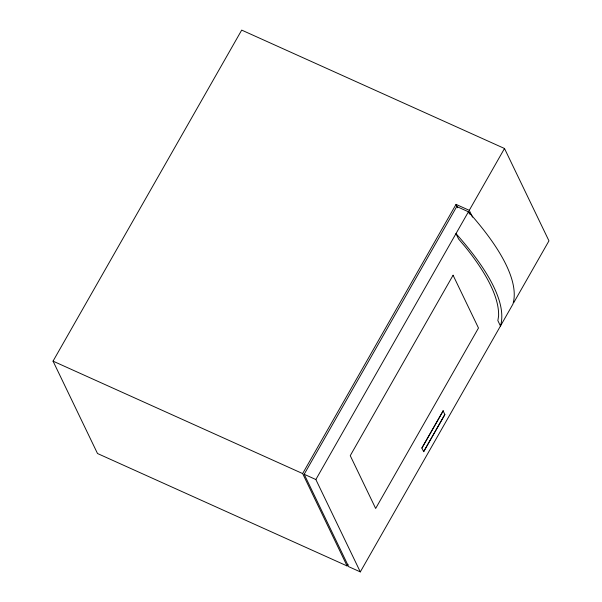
<?xml version="1.0" encoding="UTF-8"?>
<svg xmlns="http://www.w3.org/2000/svg" width="602" height="602" viewBox="0 0 602 602"><rect width="100%" height="100%" fill="white"/><g stroke="black" fill="none" stroke-linecap="round" stroke-linejoin="round"><path stroke-width="0.9" d="M348.024 564.315L347.091 565.948L97.501 453.509L53.044 361.14L241.695 30.1L504.499 148.491L548.956 240.86L513.717 302.708M347.091 565.948L302.64 473.578L456.045 204.379L469.259 210.339L472.525 217.111M304.191 474.278L456.767 206.539L468.431 211.791A415.719 106.464 29.7 0 1 512.912 304.176L360.305 571.9L348.648 566.648L304.191 474.278L315.854 479.531L360.305 571.9M315.854 479.531L468.431 211.791L469.537 214.094M469.259 210.339L504.499 148.491M421.882 448.061L443.125 410.903L421.882 448.061L423.68 451.696L444.863 414.522L443.072 410.88M423.62 451.673L444.863 414.522M53.044 361.14L302.64 473.578M456.045 204.379L457.678 207.773M500.45 325.991L497.862 320.618L498.591 316.05A411.828 105.47 29.7 0 0 465.323 246.925L458.573 238.986L455.992 233.614A415.719 106.464 29.7 0 1 500.473 325.998M453.08 275.234L350.251 455.669L375.656 508.457L478.485 328.022L453.08 275.234"/></g></svg>
